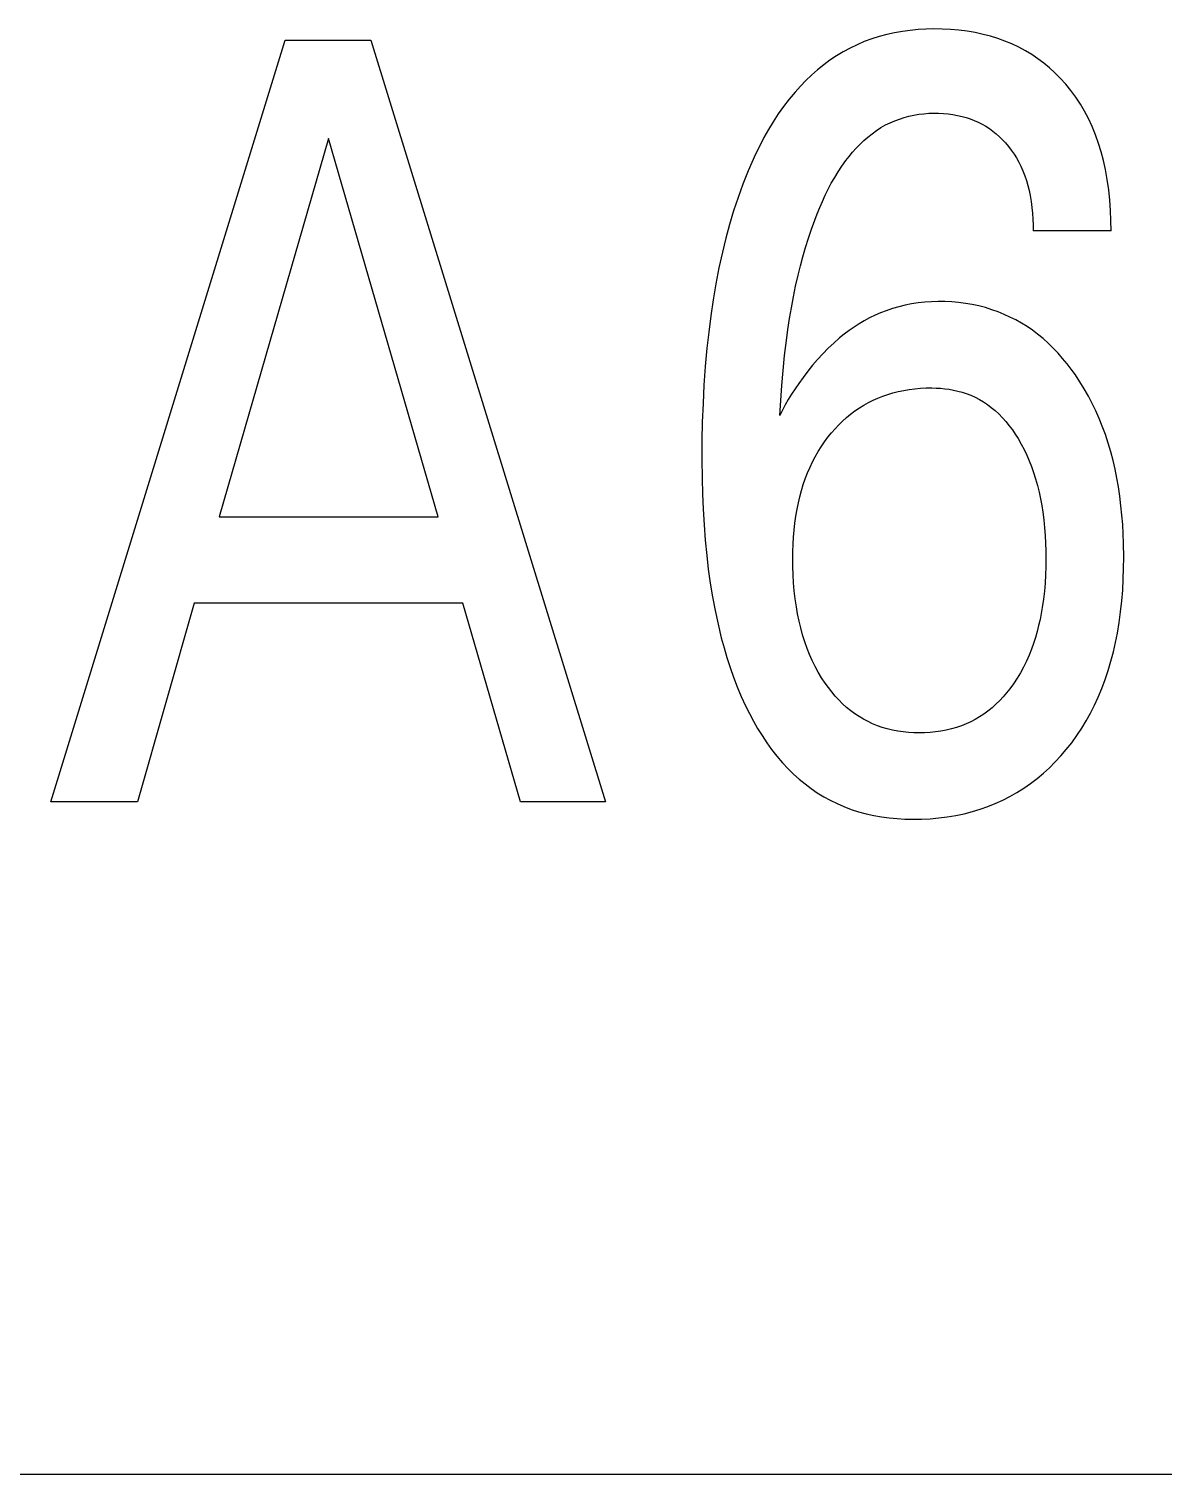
# Model space of a CAD drawing. Extents: x 0 to 420, y 0 to 297.
# Drawn here: x 198.12 to 200.651, y 180.968 to 184.194 of the extents above; entities that cross this region are included whole.
import ezdxf

# ---------------------------------------------------------------- set-up
doc = ezdxf.new("R2010")
doc.units = 0
doc.header["$LTSCALE"] = 23.1
doc.layers.add('10000_FRONT', color=7, linetype='CONTINUOUS')

msp = doc.modelspace()

# ---------------------------------------------------------------- linework, layer by layer
at = {"layer": '10000_FRONT', "color": 7, "linetype": 'CONTINUOUS'}
for p, q in [((198.1683, 182.4684), (198.6915, 184.1684)), ((198.6915, 184.1684), (198.883, 184.1684)), ((198.883, 184.1684), (199.4062, 182.4684)), ((199.984, 184.1654), (199.9679, 184.1585)), ((200.0005, 184.1714), (199.984, 184.1654)), ((200.0173, 184.1767), (200.0005, 184.1714)), ((200.0343, 184.1812), (200.0173, 184.1767)), ((200.0515, 184.185), (200.0343, 184.1812)), ((200.0689, 184.1881), (200.0515, 184.185)), ((200.0864, 184.1905), (200.0689, 184.1881)), ((200.104, 184.1922), (200.0864, 184.1905)), ((200.1216, 184.1933), (200.104, 184.1922)), ((200.1392, 184.1937), (200.1216, 184.1933)), ((200.1578, 184.1935), (200.1392, 184.1937)), ((200.1764, 184.1926), (200.1578, 184.1935)), ((200.1948, 184.191), (200.1764, 184.1926)), ((200.2132, 184.1886), (200.1948, 184.191)), ((200.2314, 184.1855), (200.2132, 184.1886)), ((200.2495, 184.1815), (200.2314, 184.1855)), ((200.2658, 184.1772), (200.2495, 184.1815)), ((200.2819, 184.1722), (200.2658, 184.1772)), ((200.2978, 184.1665), (200.2819, 184.1722)), ((200.3134, 184.1601), (200.2978, 184.1665)), ((199.9219, 184.1334), (199.9074, 184.1236)), ((199.9369, 184.1425), (199.9219, 184.1334)), ((199.9522, 184.1509), (199.9369, 184.1425)), ((199.9679, 184.1585), (199.9522, 184.1509)), ((200.3286, 184.1529), (200.3134, 184.1601)), ((200.3435, 184.145), (200.3286, 184.1529)), ((200.3576, 184.1365), (200.3435, 184.145)), ((200.3713, 184.1273), (200.3576, 184.1365)), ((199.8797, 184.1022), (199.8665, 184.0906)), ((199.8933, 184.1132), (199.8797, 184.1022)), ((199.9074, 184.1236), (199.8933, 184.1132)), ((200.3845, 184.1174), (200.3713, 184.1273)), ((200.3973, 184.1069), (200.3845, 184.1174)), ((200.4095, 184.0958), (200.3973, 184.1069)), ((199.8537, 184.0785), (199.8415, 184.0659)), ((199.8665, 184.0906), (199.8537, 184.0785)), ((200.4212, 184.0841), (200.4095, 184.0958)), ((200.4335, 184.0704), (200.4212, 184.0841)), ((200.4452, 184.0561), (200.4335, 184.0704)), ((199.8165, 184.0371), (199.804, 184.0207)), ((199.8297, 184.0529), (199.8165, 184.0371)), ((199.8415, 184.0659), (199.8297, 184.0529)), ((200.4561, 184.0412), (200.4452, 184.0561)), ((200.4663, 184.0259), (200.4561, 184.0412)), ((199.7921, 184.004), (199.7809, 183.9867)), ((199.804, 184.0207), (199.7921, 184.004)), ((200.1057, 184.0031), (200.1169, 184.0045)), ((200.1169, 184.0045), (200.128, 184.0054)), ((200.128, 184.0054), (200.1392, 184.0058)), ((200.1392, 184.0058), (200.1498, 184.0057)), ((200.1498, 184.0057), (200.1604, 184.0052)), ((200.1604, 184.0052), (200.1709, 184.0042)), ((200.1709, 184.0042), (200.1814, 184.0027)), ((200.4757, 184.01), (200.4663, 184.0259)), ((200.4843, 183.9937), (200.4757, 184.01)), ((199.7809, 183.9867), (199.7702, 183.9692)), ((200.0112, 183.9669), (200.0212, 183.9734)), ((200.0212, 183.9734), (200.0316, 183.9793)), ((200.0316, 183.9793), (200.0415, 183.9842)), ((200.0415, 183.9842), (200.0518, 183.9887)), ((200.0518, 183.9887), (200.0622, 183.9926)), ((200.0622, 183.9926), (200.0729, 183.996)), ((200.0729, 183.996), (200.0837, 183.9988)), ((200.0837, 183.9988), (200.0947, 184.0012)), ((200.0947, 184.0012), (200.1057, 184.0031)), ((200.1814, 184.0027), (200.1918, 184.0008)), ((200.1918, 184.0008), (200.2021, 183.9984)), ((200.2021, 183.9984), (200.2114, 183.9958)), ((200.2114, 183.9958), (200.2205, 183.9928)), ((200.2205, 183.9928), (200.2295, 183.9893)), ((200.2295, 183.9893), (200.2384, 183.9854)), ((200.2384, 183.9854), (200.247, 183.9811)), ((200.247, 183.9811), (200.2553, 183.9763)), ((200.2553, 183.9763), (200.2633, 183.9711)), ((200.4928, 183.9756), (200.4843, 183.9937)), ((200.5003, 183.9571), (200.4928, 183.9756)), ((198.7881, 183.9491), (198.5442, 183.1046)), ((199.033, 183.1046), (198.7881, 183.9491)), ((199.7601, 183.9512), (199.7506, 183.933)), ((199.7702, 183.9692), (199.7601, 183.9512)), ((199.9744, 183.9362), (199.9831, 183.9445)), ((199.9831, 183.9445), (199.9921, 183.9524)), ((199.9921, 183.9524), (200.0015, 183.9599)), ((200.0015, 183.9599), (200.0112, 183.9669)), ((200.2633, 183.9711), (200.2711, 183.9655)), ((200.2711, 183.9655), (200.2785, 183.9596)), ((200.2785, 183.9596), (200.2856, 183.9532)), ((200.2856, 183.9532), (200.2925, 183.9465)), ((200.2925, 183.9465), (200.299, 183.9395)), ((200.299, 183.9395), (200.3058, 183.9315)), ((200.507, 183.9382), (200.5003, 183.9571)), ((199.7415, 183.9145), (199.7329, 183.8958)), ((199.7506, 183.933), (199.7415, 183.9145)), ((199.9429, 183.8997), (199.9503, 183.9093)), ((199.9503, 183.9093), (199.958, 183.9185)), ((199.958, 183.9185), (199.966, 183.9275)), ((199.966, 183.9275), (199.9744, 183.9362)), ((200.3058, 183.9315), (200.3121, 183.9232)), ((200.3121, 183.9232), (200.3181, 183.9145)), ((200.3181, 183.9145), (200.3236, 183.9057)), ((200.5129, 183.9191), (200.507, 183.9382)), ((200.5179, 183.8997), (200.5129, 183.9191)), ((199.7248, 183.8769), (199.713, 183.8473)), ((199.7329, 183.8958), (199.7248, 183.8769)), ((199.9179, 183.8622), (199.9257, 183.875)), ((199.9257, 183.875), (199.9341, 183.8875)), ((199.9341, 183.8875), (199.9429, 183.8997)), ((200.3236, 183.9057), (200.3288, 183.8965)), ((200.3288, 183.8965), (200.3334, 183.8872)), ((200.3334, 183.8872), (200.3381, 183.8767)), ((200.3381, 183.8767), (200.3422, 183.866)), ((200.5222, 183.8801), (200.5179, 183.8997)), ((200.5263, 183.8574), (200.5222, 183.8801)), ((199.713, 183.8473), (199.7022, 183.8175)), ((199.9034, 183.8359), (199.9104, 183.8492)), ((199.9104, 183.8492), (199.9179, 183.8622)), ((200.3422, 183.866), (200.3458, 183.8551)), ((200.3458, 183.8551), (200.349, 183.8441)), ((200.349, 183.8441), (200.3518, 183.833)), ((200.5295, 183.8345), (200.5263, 183.8574)), ((199.7022, 183.8175), (199.6923, 183.7874)), ((199.8904, 183.8089), (199.8967, 183.8225)), ((199.8967, 183.8225), (199.9034, 183.8359)), ((200.3518, 183.833), (200.3541, 183.8217)), ((200.3541, 183.8217), (200.3563, 183.8087)), ((200.5319, 183.8116), (200.5295, 183.8345)), ((200.5336, 183.7887), (200.5319, 183.8116)), ((199.6923, 183.7874), (199.6832, 183.757)), ((199.8733, 183.7672), (199.8787, 183.7812)), ((199.8787, 183.7812), (199.8844, 183.7951)), ((199.8844, 183.7951), (199.8904, 183.8089)), ((200.3563, 183.8087), (200.3581, 183.7955)), ((200.3581, 183.7955), (200.3594, 183.7824)), ((200.3594, 183.7824), (200.3603, 183.7692)), ((200.5345, 183.7658), (200.5336, 183.7887)), ((199.6832, 183.757), (199.6749, 183.7264)), ((199.8591, 183.7266), (199.8659, 183.747)), ((199.8659, 183.747), (199.8733, 183.7672)), ((200.3603, 183.7692), (200.3608, 183.7561)), ((200.3608, 183.7561), (200.361, 183.7431)), ((200.5349, 183.7431), (200.5345, 183.7658)), ((199.6749, 183.7264), (199.6674, 183.6956)), ((199.8527, 183.7061), (199.8591, 183.7266)), ((200.5349, 183.7431), (200.361, 183.7431)), ((199.6674, 183.6956), (199.6596, 183.6602)), ((199.8413, 183.6647), (199.8468, 183.6854)), ((199.8468, 183.6854), (199.8527, 183.7061)), ((199.6596, 183.6602), (199.6527, 183.6247)), ((199.8362, 183.6438), (199.8413, 183.6647)), ((199.6527, 183.6247), (199.6467, 183.589)), ((199.8259, 183.5957), (199.8308, 183.6198)), ((199.8308, 183.6198), (199.8362, 183.6438)), ((199.6467, 183.589), (199.6414, 183.5531)), ((199.8213, 183.5715), (199.8259, 183.5957)), ((200.1338, 183.5848), (200.119, 183.5838)), ((200.1486, 183.5853), (200.1338, 183.5848)), ((200.1639, 183.5852), (200.1486, 183.5853)), ((200.1792, 183.5844), (200.1639, 183.5852)), ((200.1944, 183.5831), (200.1792, 183.5844)), ((199.6414, 183.5531), (199.6368, 183.5172)), ((199.8173, 183.5472), (199.8213, 183.5715)), ((200.0079, 183.5546), (199.9958, 183.5487)), ((200.0201, 183.56), (200.0079, 183.5546)), ((200.0326, 183.5649), (200.0201, 183.56)), ((200.0466, 183.5697), (200.0326, 183.5649)), ((200.0608, 183.5738), (200.0466, 183.5697)), ((200.0751, 183.5772), (200.0608, 183.5738)), ((200.0896, 183.58), (200.0751, 183.5772)), ((200.1043, 183.5822), (200.0896, 183.58)), ((200.119, 183.5838), (200.1043, 183.5822)), ((200.2095, 183.5812), (200.1944, 183.5831)), ((200.2245, 183.5786), (200.2095, 183.5812)), ((200.2394, 183.5754), (200.2245, 183.5786)), ((200.2541, 183.5716), (200.2394, 183.5754)), ((200.2687, 183.5671), (200.2541, 183.5716)), ((200.2824, 183.5622), (200.2687, 183.5671)), ((200.2959, 183.5567), (200.2824, 183.5622)), ((200.3091, 183.5507), (200.2959, 183.5567)), ((199.8102, 183.4984), (199.8135, 183.5228)), ((199.8135, 183.5228), (199.8173, 183.5472)), ((199.9502, 183.5204), (199.9394, 183.5123)), ((199.9612, 183.5281), (199.9502, 183.5204)), ((199.9725, 183.5354), (199.9612, 183.5281)), ((199.984, 183.5423), (199.9725, 183.5354)), ((199.9958, 183.5487), (199.984, 183.5423)), ((200.3221, 183.5441), (200.3091, 183.5507)), ((200.3348, 183.537), (200.3221, 183.5441)), ((200.3471, 183.5293), (200.3348, 183.537)), ((200.3592, 183.5211), (200.3471, 183.5293)), ((200.3708, 183.5125), (200.3592, 183.5211)), ((199.6368, 183.5172), (199.6329, 183.4811)), ((199.8062, 183.465), (199.8102, 183.4984)), ((199.916, 183.4926), (199.9035, 183.4809)), ((199.9289, 183.5039), (199.916, 183.4926)), ((199.9394, 183.5123), (199.9289, 183.5039)), ((200.3829, 183.5026), (200.3708, 183.5125)), ((200.3945, 183.4923), (200.3829, 183.5026)), ((200.4056, 183.4815), (200.3945, 183.4923)), ((199.6329, 183.4811), (199.6292, 183.44)), ((199.8028, 183.4316), (199.8062, 183.465)), ((199.8799, 183.456), (199.8687, 183.443)), ((199.8915, 183.4687), (199.8799, 183.456)), ((199.9035, 183.4809), (199.8915, 183.4687)), ((200.4163, 183.4702), (200.4056, 183.4815)), ((200.4266, 183.4585), (200.4163, 183.4702)), ((200.4365, 183.4465), (200.4266, 183.4585)), ((199.6292, 183.44), (199.6262, 183.3987)), ((199.7998, 183.3981), (199.8028, 183.4316)), ((199.8579, 183.4297), (199.8476, 183.4161)), ((199.8687, 183.443), (199.8579, 183.4297)), ((200.4459, 183.4341), (200.4365, 183.4465)), ((200.455, 183.4214), (200.4459, 183.4341)), ((199.6262, 183.3987), (199.624, 183.3575)), ((199.7974, 183.3646), (199.7998, 183.3981)), ((199.8376, 183.4022), (199.8294, 183.3903)), ((199.8476, 183.4161), (199.8376, 183.4022)), ((200.0843, 183.3892), (200.0968, 183.3908)), ((200.0968, 183.3908), (200.1093, 183.3919)), ((200.1093, 183.3919), (200.1219, 183.3924)), ((200.1219, 183.3924), (200.1345, 183.3925)), ((200.1345, 183.3925), (200.1443, 183.3922)), ((200.1443, 183.3922), (200.1541, 183.3916)), ((200.1541, 183.3916), (200.1639, 183.3907)), ((200.1639, 183.3907), (200.1736, 183.3894)), ((200.4652, 183.406), (200.455, 183.4214)), ((200.4749, 183.3902), (200.4652, 183.406)), ((199.7953, 183.3311), (199.7974, 183.3646)), ((199.8144, 183.3664), (199.8075, 183.3545)), ((199.8216, 183.3782), (199.8144, 183.3664)), ((199.8294, 183.3903), (199.8216, 183.3782)), ((199.9828, 183.3542), (199.9931, 183.3599)), ((199.9931, 183.3599), (200.0036, 183.3651)), ((200.0036, 183.3651), (200.0143, 183.3699)), ((200.0143, 183.3699), (200.0252, 183.3742)), ((200.0252, 183.3742), (200.0362, 183.378)), ((200.0362, 183.378), (200.0474, 183.3814)), ((200.0474, 183.3814), (200.0596, 183.3845)), ((200.0596, 183.3845), (200.0719, 183.3871)), ((200.0719, 183.3871), (200.0843, 183.3892)), ((200.1736, 183.3894), (200.1832, 183.3877)), ((200.1832, 183.3877), (200.1928, 183.3855)), ((200.1928, 183.3855), (200.2022, 183.383)), ((200.2022, 183.383), (200.2115, 183.3799)), ((200.2115, 183.3799), (200.2214, 183.3761)), ((200.2214, 183.3761), (200.2312, 183.3717)), ((200.2312, 183.3717), (200.2407, 183.3667)), ((200.2407, 183.3667), (200.2499, 183.3613)), ((200.2499, 183.3613), (200.2588, 183.3554)), ((200.4841, 183.3742), (200.4749, 183.3902)), ((200.4926, 183.3578), (200.4841, 183.3742)), ((199.624, 183.3575), (199.6225, 183.3162)), ((199.8012, 183.3429), (199.7953, 183.3311)), ((199.8075, 183.3545), (199.8012, 183.3429)), ((199.9354, 183.3186), (199.9443, 183.3266)), ((199.9443, 183.3266), (199.9535, 183.3342)), ((199.9535, 183.3342), (199.963, 183.3413)), ((199.963, 183.3413), (199.9729, 183.3481)), ((199.9729, 183.3481), (199.9828, 183.3542)), ((200.2588, 183.3554), (200.2674, 183.349)), ((200.2674, 183.349), (200.2757, 183.3422)), ((200.2757, 183.3422), (200.2843, 183.3343)), ((200.2843, 183.3343), (200.2924, 183.326)), ((200.5006, 183.3411), (200.4926, 183.3578)), ((200.5081, 183.3242), (200.5006, 183.3411)), ((199.6225, 183.3162), (199.6216, 183.2748)), ((199.9109, 183.2925), (199.9187, 183.3015)), ((199.9187, 183.3015), (199.9269, 183.3102)), ((199.9269, 183.3102), (199.9354, 183.3186)), ((200.2924, 183.326), (200.3002, 183.3173)), ((200.3002, 183.3173), (200.3075, 183.3082)), ((200.3075, 183.3082), (200.3144, 183.2988)), ((200.3144, 183.2988), (200.321, 183.2892)), ((200.515, 183.3071), (200.5081, 183.3242)), ((200.5219, 183.2882), (200.515, 183.3071)), ((199.6216, 183.2748), (199.6214, 183.2335)), ((199.8877, 183.2613), (199.895, 183.272)), ((199.895, 183.272), (199.9027, 183.2824)), ((199.9027, 183.2824), (199.9109, 183.2925)), ((200.321, 183.2892), (200.3272, 183.2793)), ((200.3272, 183.2793), (200.3341, 183.2673)), ((200.3341, 183.2673), (200.3405, 183.255)), ((200.5282, 183.2692), (200.5219, 183.2882)), ((200.5339, 183.2499), (200.5282, 183.2692)), ((199.6214, 183.2335), (199.6219, 183.1904)), ((199.8684, 183.2275), (199.8744, 183.239)), ((199.8744, 183.239), (199.8808, 183.2503)), ((199.8808, 183.2503), (199.8877, 183.2613)), ((200.3405, 183.255), (200.3465, 183.2426)), ((200.3465, 183.2426), (200.352, 183.2299)), ((200.352, 183.2299), (200.357, 183.217)), ((200.539, 183.2304), (200.5339, 183.2499)), ((200.5435, 183.2109), (200.539, 183.2304)), ((199.8523, 183.1899), (199.8573, 183.2029)), ((199.8573, 183.2029), (199.8628, 183.2158)), ((199.8628, 183.2158), (199.8684, 183.2275)), ((200.357, 183.217), (200.3616, 183.204)), ((200.3616, 183.204), (200.3662, 183.1895)), ((200.5475, 183.1912), (200.5435, 183.2109)), ((199.6219, 183.1904), (199.6228, 183.156)), ((199.8436, 183.1632), (199.8477, 183.1766)), ((199.8477, 183.1766), (199.8523, 183.1899)), ((200.3662, 183.1895), (200.3704, 183.1748)), ((200.3704, 183.1748), (200.374, 183.1599)), ((200.551, 183.1714), (200.5475, 183.1912)), ((200.5542, 183.1506), (200.551, 183.1714)), ((199.6228, 183.156), (199.6242, 183.1216)), ((199.834, 183.1222), (199.8368, 183.136)), ((199.8368, 183.136), (199.84, 183.1496)), ((199.84, 183.1496), (199.8436, 183.1632)), ((200.374, 183.1599), (200.3772, 183.145)), ((200.3772, 183.145), (200.3799, 183.13)), ((200.5568, 183.1297), (200.5542, 183.1506)), ((198.5442, 183.1046), (199.033, 183.1046)), ((199.6242, 183.1216), (199.6263, 183.0872)), ((199.8291, 183.0909), (199.8313, 183.1066)), ((199.8313, 183.1066), (199.834, 183.1222)), ((200.3799, 183.13), (200.3823, 183.1149)), ((200.3823, 183.1149), (200.3845, 183.0978)), ((200.559, 183.1088), (200.5568, 183.1297)), ((200.5606, 183.0878), (200.559, 183.1088)), ((199.6263, 183.0872), (199.6289, 183.0529)), ((199.8261, 183.0593), (199.8274, 183.0751)), ((199.8274, 183.0751), (199.8291, 183.0909)), ((200.3845, 183.0978), (200.3863, 183.0806)), ((200.3863, 183.0806), (200.3876, 183.0635)), ((200.5618, 183.0668), (200.5606, 183.0878)), ((199.6289, 183.0529), (199.6323, 183.0186)), ((199.8246, 183.0277), (199.8252, 183.0435)), ((199.8252, 183.0435), (199.8261, 183.0593)), ((200.3876, 183.0635), (200.3885, 183.0463)), ((200.3885, 183.0463), (200.389, 183.029)), ((200.5626, 183.0458), (200.5618, 183.0668)), ((200.5631, 183.0142), (200.5626, 183.0458)), ((199.6323, 183.0186), (199.6359, 182.9877)), ((199.8244, 183.0118), (199.8246, 183.0277)), ((199.8246, 182.9937), (199.8244, 183.0118)), ((200.389, 183.029), (200.3892, 183.0118)), ((200.3892, 183.0118), (200.389, 182.9935)), ((200.5628, 182.9899), (200.5631, 183.0142)), ((199.6359, 182.9877), (199.6402, 182.9569)), ((199.8252, 182.9756), (199.8246, 182.9937)), ((199.8262, 182.9576), (199.8252, 182.9756)), ((200.3884, 182.9753), (200.3873, 182.957)), ((200.389, 182.9935), (200.3884, 182.9753)), ((200.562, 182.9656), (200.5628, 182.9899)), ((199.6402, 182.9569), (199.6452, 182.9262)), ((199.8278, 182.9396), (199.8262, 182.9576)), ((199.8298, 182.9217), (199.8278, 182.9396)), ((200.3873, 182.957), (200.3858, 182.9388)), ((200.5587, 182.9172), (200.5607, 182.9414)), ((200.5607, 182.9414), (200.562, 182.9656)), ((198.4881, 182.9118), (198.3616, 182.4684)), ((199.0881, 182.9118), (198.4881, 182.9118)), ((199.2165, 182.4684), (199.0881, 182.9118)), ((199.6452, 182.9262), (199.651, 182.8957)), ((199.8324, 182.9038), (199.8298, 182.9217)), ((200.3837, 182.9207), (200.3812, 182.9026)), ((200.3858, 182.9388), (200.3837, 182.9207)), ((200.5561, 182.893), (200.5587, 182.9172)), ((199.651, 182.8957), (199.6575, 182.8653)), ((199.8352, 182.888), (199.8324, 182.9038)), ((199.8384, 182.8723), (199.8352, 182.888)), ((200.3762, 182.8755), (200.3731, 182.862)), ((200.3788, 182.889), (200.3762, 182.8755)), ((200.3812, 182.9026), (200.3788, 182.889)), ((200.5528, 182.869), (200.5561, 182.893)), ((199.6575, 182.8653), (199.6649, 182.8351)), ((199.8422, 182.8568), (199.8384, 182.8723)), ((199.8464, 182.8413), (199.8422, 182.8568)), ((200.3697, 182.8487), (200.3659, 182.8354)), ((200.3731, 182.862), (200.3697, 182.8487)), ((200.5447, 182.824), (200.5488, 182.845)), ((200.5488, 182.845), (200.5528, 182.869)), ((199.6649, 182.8351), (199.6709, 182.8128)), ((199.6709, 182.8128), (199.6775, 182.7906)), ((199.8512, 182.8261), (199.8464, 182.8413)), ((199.8566, 182.811), (199.8512, 182.8261)), ((199.862, 182.7975), (199.8566, 182.811)), ((200.3617, 182.8223), (200.357, 182.8094)), ((200.3659, 182.8354), (200.3617, 182.8223)), ((200.5399, 182.8032), (200.5447, 182.824)), ((199.6775, 182.7906), (199.6846, 182.7687)), ((199.8679, 182.7841), (199.862, 182.7975)), ((199.8743, 182.771), (199.8679, 182.7841)), ((200.3457, 182.7827), (200.3393, 182.7696)), ((200.3516, 182.7959), (200.3457, 182.7827)), ((200.357, 182.8094), (200.3516, 182.7959)), ((200.5285, 182.762), (200.5345, 182.7825)), ((200.5345, 182.7825), (200.5399, 182.8032)), ((199.6846, 182.7687), (199.6923, 182.7469)), ((199.6923, 182.7469), (199.7006, 182.7253)), ((199.8813, 182.7582), (199.8743, 182.771)), ((199.8888, 182.7457), (199.8813, 182.7582)), ((199.8968, 182.7335), (199.8888, 182.7457)), ((200.3323, 182.7569), (200.3249, 182.7444)), ((200.3393, 182.7696), (200.3323, 182.7569)), ((200.5217, 182.7417), (200.5285, 182.762)), ((199.7006, 182.7253), (199.7095, 182.704)), ((199.9038, 182.7237), (199.8968, 182.7335)), ((199.9112, 182.7142), (199.9038, 182.7237)), ((199.9189, 182.7049), (199.9112, 182.7142)), ((200.3088, 182.7212), (200.3016, 182.712)), ((200.3168, 182.7323), (200.3088, 182.7212)), ((200.3249, 182.7444), (200.3168, 182.7323)), ((200.506, 182.702), (200.5143, 182.7217)), ((200.5143, 182.7217), (200.5217, 182.7417)), ((199.7095, 182.704), (199.7192, 182.6829)), ((199.7192, 182.6829), (199.7275, 182.6659)), ((199.9271, 182.6961), (199.9189, 182.7049)), ((199.9356, 182.6876), (199.9271, 182.6961)), ((199.9446, 182.6795), (199.9356, 182.6876)), ((200.2778, 182.6864), (200.2691, 182.6787)), ((200.2861, 182.6946), (200.2778, 182.6864)), ((200.294, 182.7031), (200.2861, 182.6946)), ((200.3016, 182.712), (200.294, 182.7031)), ((200.4889, 182.6668), (200.4978, 182.6842)), ((200.4978, 182.6842), (200.506, 182.702)), ((199.7275, 182.6659), (199.7364, 182.6491)), ((199.7364, 182.6491), (199.7457, 182.6327)), ((199.9539, 182.6719), (199.9446, 182.6795)), ((199.963, 182.6652), (199.9539, 182.6719)), ((199.9725, 182.6589), (199.963, 182.6652)), ((199.9822, 182.6531), (199.9725, 182.6589)), ((199.9923, 182.6478), (199.9822, 182.6531)), ((200.2315, 182.6528), (200.2215, 182.6475)), ((200.2414, 182.6585), (200.2315, 182.6528)), ((200.2509, 182.6647), (200.2414, 182.6585)), ((200.26, 182.6714), (200.2509, 182.6647)), ((200.2691, 182.6787), (200.26, 182.6714)), ((200.4692, 182.6329), (200.4794, 182.6497)), ((200.4794, 182.6497), (200.4889, 182.6668)), ((199.7457, 182.6327), (199.7557, 182.6165)), ((200.0026, 182.643), (199.9923, 182.6478)), ((200.0131, 182.6387), (200.0026, 182.643)), ((200.0237, 182.635), (200.0131, 182.6387)), ((200.0352, 182.6316), (200.0237, 182.635)), ((200.0468, 182.6288), (200.0352, 182.6316)), ((200.0586, 182.6265), (200.0468, 182.6288)), ((200.0704, 182.6248), (200.0586, 182.6265)), ((200.0824, 182.6236), (200.0704, 182.6248)), ((200.0943, 182.6229), (200.0824, 182.6236)), ((200.1063, 182.6226), (200.0943, 182.6229)), ((200.1185, 182.6228), (200.1063, 182.6226)), ((200.1306, 182.6235), (200.1185, 182.6228)), ((200.1426, 182.6247), (200.1306, 182.6235)), ((200.1546, 182.6264), (200.1426, 182.6247)), ((200.1665, 182.6286), (200.1546, 182.6264)), ((200.1783, 182.6314), (200.1665, 182.6286)), ((200.1899, 182.6348), (200.1783, 182.6314)), ((200.2006, 182.6385), (200.1899, 182.6348)), ((200.2111, 182.6428), (200.2006, 182.6385)), ((200.2215, 182.6475), (200.2111, 182.6428)), ((200.4469, 182.6007), (200.4584, 182.6166)), ((200.4584, 182.6166), (200.4692, 182.6329)), ((199.7557, 182.6165), (199.7661, 182.6007)), ((199.7661, 182.6007), (199.7772, 182.5854)), ((199.7772, 182.5854), (199.7888, 182.5705)), ((200.4228, 182.5713), (200.4348, 182.5853)), ((200.4348, 182.5853), (200.4469, 182.6007)), ((199.7888, 182.5705), (199.8011, 182.5561)), ((199.8011, 182.5561), (199.8141, 182.5423)), ((200.3972, 182.5448), (200.4103, 182.5578)), ((200.4103, 182.5578), (200.4228, 182.5713)), ((199.8141, 182.5423), (199.8261, 182.5306)), ((199.8261, 182.5306), (199.8386, 182.5194)), ((200.3548, 182.5094), (200.3695, 182.5206)), ((200.3695, 182.5206), (200.3836, 182.5324)), ((200.3836, 182.5324), (200.3972, 182.5448)), ((199.8386, 182.5194), (199.8517, 182.5087)), ((199.8517, 182.5087), (199.8651, 182.4986)), ((199.8651, 182.4986), (199.879, 182.4891)), ((199.879, 182.4891), (199.8933, 182.4802)), ((200.3088, 182.4806), (200.3245, 182.4894)), ((200.3245, 182.4894), (200.3397, 182.4989)), ((200.3397, 182.4989), (200.3548, 182.5094)), ((198.3616, 182.4684), (198.1683, 182.4684)), ((199.4062, 182.4684), (199.2165, 182.4684)), ((199.8933, 182.4802), (199.908, 182.4721)), ((199.908, 182.4721), (199.9231, 182.4647)), ((199.9231, 182.4647), (199.9384, 182.458)), ((199.9384, 182.458), (199.9547, 182.4519)), ((200.2427, 182.4524), (200.2597, 182.4584)), ((200.2597, 182.4584), (200.2764, 182.4651)), ((200.2764, 182.4651), (200.2928, 182.4725)), ((200.2928, 182.4725), (200.3088, 182.4806)), ((199.9547, 182.4519), (199.9713, 182.4466)), ((199.9713, 182.4466), (199.9882, 182.442)), ((199.9882, 182.442), (200.0052, 182.4383)), ((200.0052, 182.4383), (200.0224, 182.4353)), ((200.0224, 182.4353), (200.0398, 182.433)), ((200.0398, 182.433), (200.0572, 182.4313)), ((200.0572, 182.4313), (200.0747, 182.4303)), ((200.0747, 182.4303), (200.0922, 182.4299)), ((200.0922, 182.4299), (200.1116, 182.4301)), ((200.1116, 182.4301), (200.1308, 182.431)), ((200.1308, 182.431), (200.15, 182.4327)), ((200.15, 182.4327), (200.1691, 182.4351)), ((200.1691, 182.4351), (200.1881, 182.4383)), ((200.1881, 182.4383), (200.2069, 182.4423)), ((200.2069, 182.4423), (200.2255, 182.4471)), ((200.2255, 182.4471), (200.2427, 182.4524)), ((134.0601, 180.9684), (203.5601, 180.9684))]:
    msp.add_line(p, q, dxfattribs=at)

doc.saveas('drawing.dxf')
